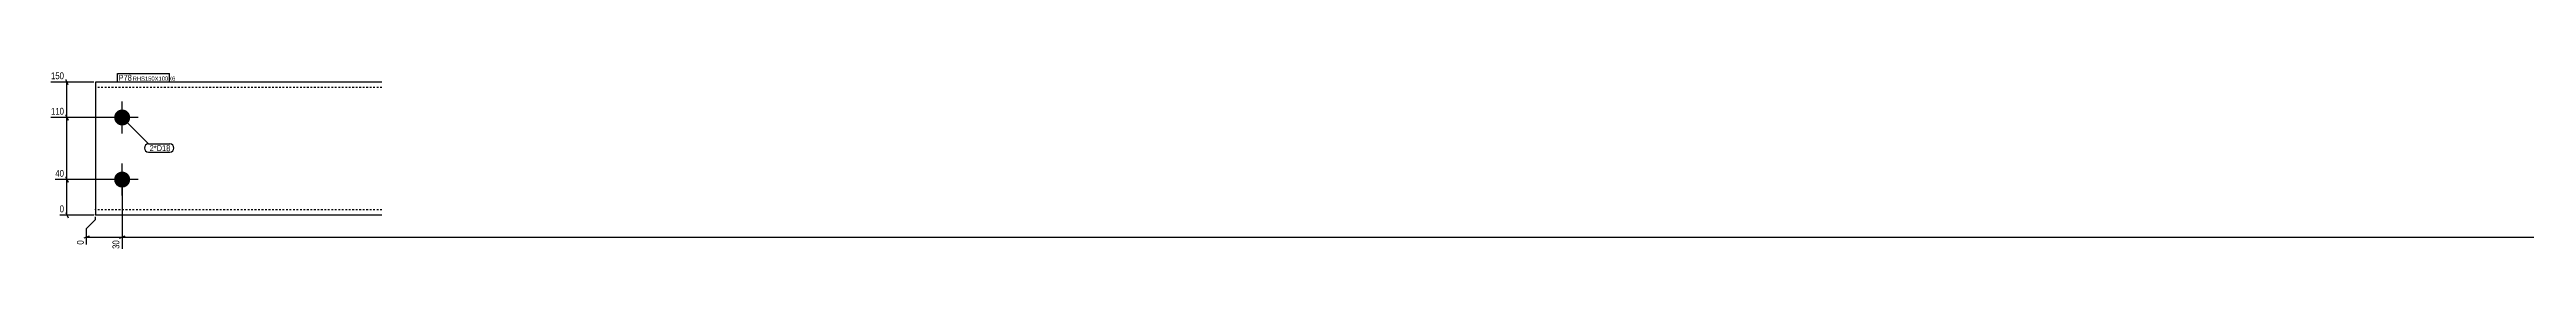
# Model space of a CAD drawing. Header units: millimetres. Extents: x 4 to 16712, y -13 to 217.
# Drawn here: x 4 to 2788, y 14 to 217 of the extents above; entities that cross this region are included whole.
import ezdxf

# ---------------------------------------------------------------- set-up
doc = ezdxf.new("R2010")
doc.units = ezdxf.units.MM
doc.linetypes.add('DXK_LINE_DOT2', pattern=[3.9198, 1.9599, -1.9599])
for name, color, linetype in [('MÅLSÆTNING', 7, 'Continuous'), ('STÅL', 7, 'Continuous'), ('TEKST', 7, 'Continuous')]:
    doc.layers.add(name, color=color, linetype=linetype)
doc.styles.add('Arial Narrow', font='ARIALN.TTF', dxfattribs={"height": 0.2})

msp = doc.modelspace()

# ---------------------------------------------------------------- hatches: boundary and pattern name
at = {"layer": 'STÅL', "linetype": 'Continuous'}
for points in [[(86, 154.9, -1), (86, 172.9, -1)], [(86, 84.9, -1), (86, 102.9, -1)]]:
    msp.add_hatch(color=3, dxfattribs=at).paths.add_polyline_path(points)

# ---------------------------------------------------------------- linework, layer by layer
at = {"layer": 'MÅLSÆTNING', "color": 7, "linetype": 'Continuous'}
for p, q in [((54, 203.9), (6, 203.9)), ((25.2, 200.9), (22.8, 206.9)), ((24, 163.9), (24, 203.9)), ((84, 163.9), (6, 163.9)), ((84, 163.9), (6, 163.9)), ((22.8, 166.9), (25.2, 160.9)), ((25.2, 160.9), (22.8, 166.9)), ((24, 93.9), (24, 163.9)), ((84, 93.9), (10.9, 93.9)), ((84, 93.9), (10.9, 93.9)), ((22.8, 96.9), (25.2, 90.9)), ((25.2, 90.9), (22.8, 96.9)), ((24, 53.9), (24, 93.9)), ((86, 91.9), (86, 15.8)), ((86, 91.9), (86, 15.8)), ((22.8, 56.9), (25.2, 50.9)), ((54.1, 53.9), (15.8, 53.9)), ((49.1, 30.1), (43.1, 27.7)), ((46.1, 38.9), (56.1, 48.9)), ((46.1, 20.6), (46.1, 38.9)), ((46.1, 28.9), (86, 28.9)), ((56.1, 48.9), (56.1, 51.9)), ((89, 30.1), (83, 27.7)), ((83, 27.7), (89, 30.1)), ((86, 28.9), (5496, 28.9))]:
    msp.add_line(p, q, dxfattribs=at)
at = {"layer": 'STÅL', "color": 2, "linetype": 'Continuous'}
for p, q in [((378, 203.9), (56, 203.9)), ((56, 203.9), (56.1, 54.8)), ((56.1, 53.9), (56.1, 54.8)), ((378, 53.9), (56.1, 53.9))]:
    msp.add_line(p, q, dxfattribs=at)
at = {"layer": 'STÅL', "color": 7, "linetype": 'DXK_LINE_DOT2'}
for p, q in [((378, 197.9), (56, 197.9)), ((56.1, 59.9), (56.1, 60.4)), ((378, 59.9), (56.1, 59.9))]:
    msp.add_line(p, q, dxfattribs=at)
at = {"layer": 'STÅL', "color": 3, "linetype": 'Continuous'}
for p, q in [((86, 145.9), (86, 181.9)), ((104, 163.9), (68, 163.9)), ((86, 75.9), (86, 111.9)), ((104, 93.9), (68, 93.9))]:
    msp.add_line(p, q, dxfattribs=at)

# ---------------------------------------------------------------- wipeouts: each hides what was drawn before it
at = {"color": 0}
msp.add_wipeout([(138.3, 126), (138.3, 133), (116.9, 133), (116.9, 126)], dxfattribs=at).dxf.layer = 'TEKST'

# ---------------------------------------------------------------- next in the draw order: wipeouts: each hides what was drawn before it
at = {"color": 0, "linetype": 'Continuous'}
for points in [[(22.2, 205.5), (22.2, 216.7), (4.4, 216.7), (4.4, 205.5)], [(22.2, 165.5), (22.2, 176.7), (4.4, 176.7), (4.4, 165.5)], [(22.2, 95.5), (22.2, 106.7), (9.3, 106.7), (9.3, 95.5)], [(22.2, 55.5), (22.2, 66.7), (14.1, 66.7), (14.1, 55.5)], [(44.5, 27.1), (33.3, 27.1), (33.3, 19), (44.5, 19)], [(84.4, 27.1), (73.2, 27.1), (73.2, 14.1), (84.4, 14.1)]]:
    msp.add_wipeout(points, dxfattribs=at).dxf.layer = 'MÅLSÆTNING'
at = {"color": 0}
for points in [[(95.7, 205.3), (95.7, 212.3), (82, 212.3), (82, 205.3)], [(138.3, 126), (138.3, 133), (116.9, 133), (116.9, 126)]]:
    msp.add_wipeout(points, dxfattribs=at).dxf.layer = 'TEKST'

# ---------------------------------------------------------------- next in the draw order: linework, layer by layer
at = {"layer": 'TEKST', "color": 7, "linetype": 'Continuous'}
for p, q in [((86, 163.9), (115.7, 134.2)), ((115.7, 134.2), (139.5, 134.2)), ((115.7, 124.8), (139.5, 124.8))]:
    msp.add_line(p, q, dxfattribs=at)
for centre, start, end in [((115.7, 129.5), 90, 270), ((139.5, 129.5), 270, 90)]:
    msp.add_arc(centre, 4.7, start, end, dxfattribs=at)

# ---------------------------------------------------------------- next in the draw order: texts
at = {"layer": 'MÅLSÆTNING', "color": 3, "linetype": 'Continuous', "style": 'Arial Narrow'}
for s, p in [('150', (6, 207.1)), ('110', (6, 167.1)), ('40', (10.9, 97.1)), ('0', (15.8, 57.1))]:
    msp.add_text(s, height=7.64, dxfattribs=at).set_placement(p)
for s, p in [('0', (42.9, 20.6)), ('30', (82.8, 15.8))]:
    msp.add_text(s, height=7.64, rotation=90.0002, dxfattribs=at).set_placement(p)
at = {"layer": 'TEKST', "color": 3, "style": 'Arial Narrow'}
msp.add_text('2*D18', height=6.68, dxfattribs=at).set_placement((116.9, 126))

# ---------------------------------------------------------------- next in the draw order: wipeouts: each hides what was drawn before it
at = {"color": 0}
msp.add_wipeout([(95.7, 205.3), (95.7, 212.3), (82, 212.3), (82, 205.3)], dxfattribs=at).dxf.layer = 'TEKST'

# ---------------------------------------------------------------- next in the draw order: linework, layer by layer
at = {"layer": 'TEKST', "color": 7, "linetype": 'Continuous'}
msp.add_line((80.8, 204.1), (80.8, 213.5), dxfattribs=at)

# ---------------------------------------------------------------- next in the draw order: wipeouts: each hides what was drawn before it
at = {"color": 0}
msp.add_wipeout([(138, 205.3), (138, 210.3), (97.8, 210.3), (97.8, 205.3)], dxfattribs=at).dxf.layer = 'TEKST'

# ---------------------------------------------------------------- next in the draw order: wipeouts: each hides what was drawn before it
msp.add_wipeout([(138, 205.3), (138, 210.3), (97.8, 210.3), (97.8, 205.3)], dxfattribs=at).dxf.layer = 'TEKST'

# ---------------------------------------------------------------- next in the draw order: linework, layer by layer
at = {"layer": 'TEKST', "color": 7, "linetype": 'Continuous'}
for p, q in [((80.8, 213.5), (139.2, 213.5)), ((80.8, 204.1), (139.2, 204.1)), ((139.2, 204.1), (139.2, 213.5))]:
    msp.add_line(p, q, dxfattribs=at)

# ---------------------------------------------------------------- next in the draw order: texts
at = {"layer": 'TEKST', "color": 3, "style": 'Arial Narrow'}
for s, height, p in [('P78', 6.68, (82, 205.3)), ('RHS150X100X6', 4.772, (97.8, 205.3))]:
    msp.add_text(s, height=height, dxfattribs=at).set_placement(p)

doc.saveas('drawing.dxf')
